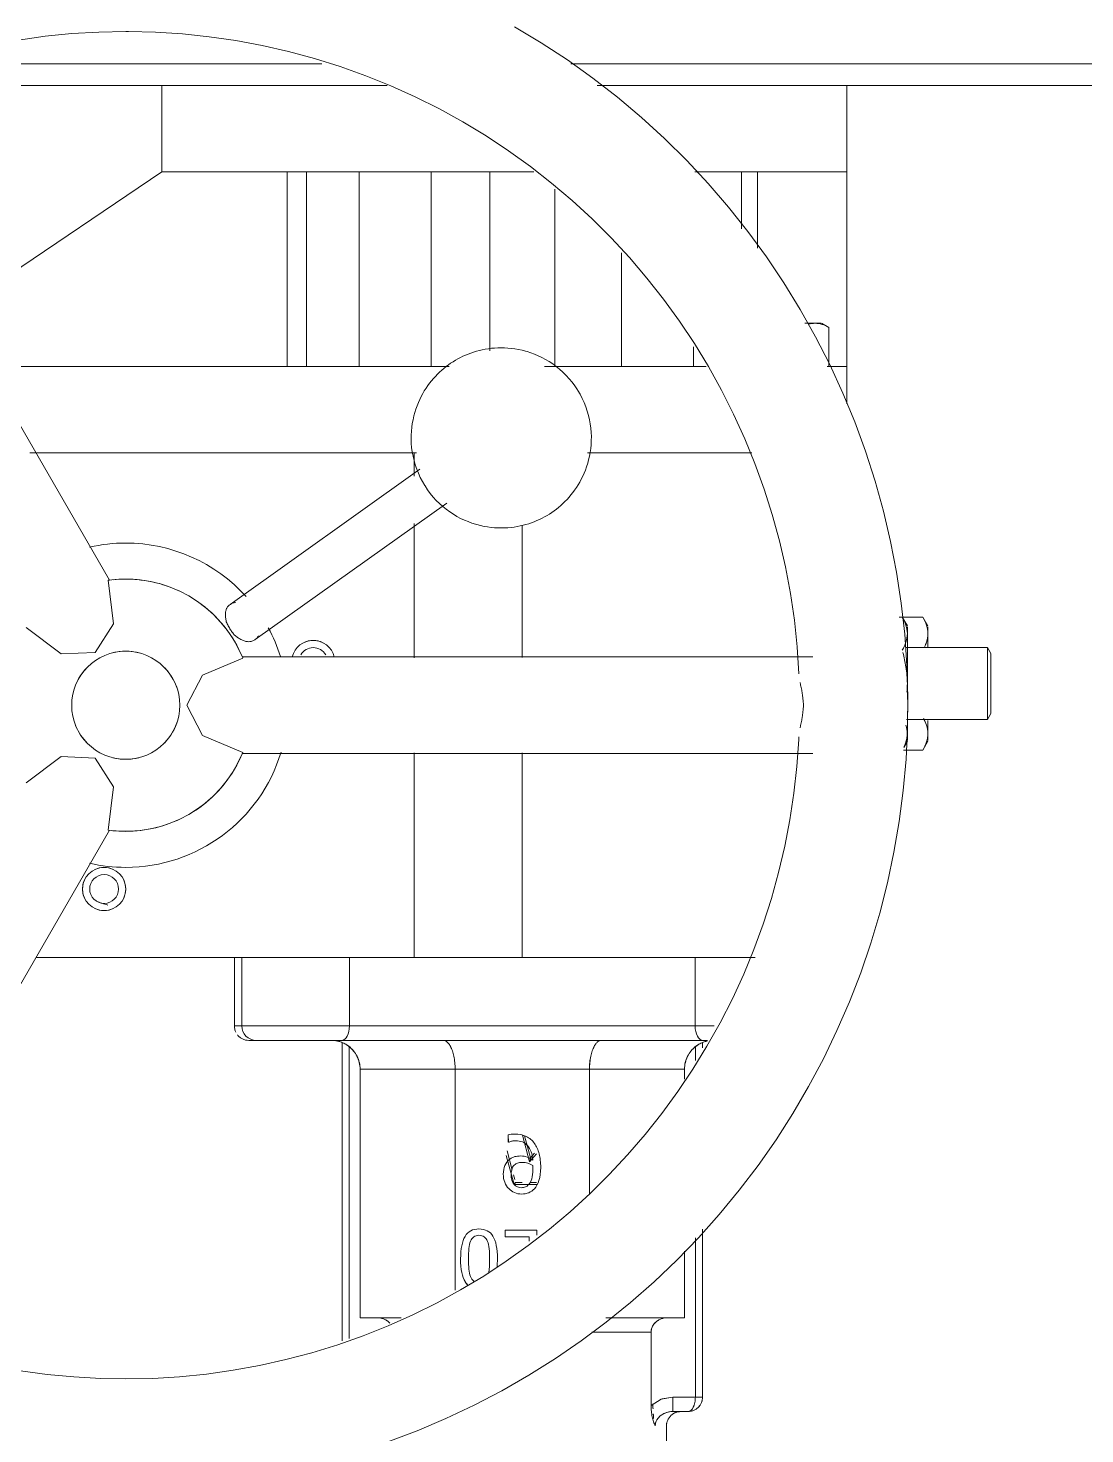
# Model space of a CAD drawing. Extents: x 0 to 160756, y 0 to 229247.
# Drawn here: x 47006.3 to 47152.9, y 70014.9 to 70209.9 of the extents above; entities that cross this region are included whole.
import ezdxf

# ---------------------------------------------------------------- set-up
doc = ezdxf.new("R2010")
doc.units = 0
doc.header["$LTSCALE"] = 10
doc.layers.add('XCM7P30CDA$0$G-IMPT', color=252, linetype='Continuous', lineweight=5)
doc.layers.add('XCM7P30CDA$0$細線', color=252, linetype='Continuous', lineweight=5)
doc.layers.add('XCM7P30CDA$0$U-CDA-PIPE', color=252, linetype='Continuous')

# ---------------------------------------------------------------- blocks, each defined once
blk = doc.blocks.new('XCM7P30CDA$0$控制閥-150mm - 150A_m_dwg-1112871-閥組')
at = {"layer": 'XCM7P30CDA$0$G-IMPT'}
for p, q in [((166248.3, -5870.4), (166167.52, -5870.4)), ((166167.52, -5870.4), (166220.73, -5870.4)), ((166230.98, -5870.4), (166240.77, -5870.4)), ((166337.66, -5870.4), (166282.84, -5870.4)), ((166289.31, -5870.4), (166337.66, -5870.4)), ((166167.52, -5873.4), (166244.64, -5873.4)), ((166244.64, -5873.4), (166167.52, -5873.4)), ((166167.52, -5873.4), (166244.64, -5873.4)), ((166210.02, -5873.4), (166244.49, -5873.4)), ((166244.49, -5873.4), (166210.02, -5873.4)), ((166210.02, -5873.4), (166210.02, -5885.4)), ((166210.02, -5885.4), (166210.02, -5873.4)), ((166230.98, -5873.4), (166220.73, -5873.4)), ((166230.98, -5873.4), (166220.73, -5873.4)), ((166220.73, -5873.4), (166230.98, -5873.4)), ((166220.73, -5873.4), (166230.98, -5873.4)), ((166225.85, -5873.4), (166225.85, -5873.4)), ((166225.85, -5873.4), (166225.85, -5873.4)), ((166225.85, -5873.4), (166225.85, -5873.4)), ((166225.85, -5873.4), (166225.85, -5873.4)), ((166242.68, -5873.4), (166240.77, -5873.4)), ((166242.68, -5873.4), (166244.28, -5873.4)), ((166242.68, -5873.4), (166244.27, -5873.4)), ((166244.26, -5873.4), (166244.26, -5873.4)), ((166273.76, -5873.4), (166342.52, -5873.4)), ((166342.52, -5873.4), (166273.76, -5873.4)), ((166273.76, -5873.4), (166342.52, -5873.4)), ((166274.03, -5873.4), (166274.03, -5873.4)), ((166289.31, -5873.4), (166279.06, -5873.4)), ((166289.31, -5873.4), (166279.06, -5873.4)), ((166279.06, -5873.4), (166289.31, -5873.4)), ((166279.06, -5873.4), (166289.31, -5873.4)), ((166284.19, -5873.4), (166284.19, -5873.4)), ((166284.19, -5873.4), (166284.19, -5873.4)), ((166284.19, -5873.4), (166284.19, -5873.4)), ((166284.19, -5873.4), (166284.19, -5873.4)), ((166305.02, -5885.4), (166305.02, -5873.4)), ((166351.85, -5873.5), (166312.26, -5942.06)), ((166210.02, -5885.4), (166230.83, -5885.4)), ((166230.83, -5885.4), (166210.02, -5885.4)), ((166210.02, -5912.4), (166210.02, -5885.4)), ((166210.02, -5885.4), (166222.4, -5885.4)), ((166222.4, -5895.99), (166222.4, -5885.4)), ((166222.4, -5885.4), (166225.1, -5885.4)), ((166224.62, -5885.4), (166222.4, -5885.4)), ((166222.4, -5885.4), (166222.4, -5895.99)), ((166224.62, -5893.3), (166224.62, -5885.4)), ((166231.1, -5885.4), (166224.62, -5885.4)), ((166225.85, -5885.4), (166225.85, -5885.4)), ((166225.85, -5885.4), (166225.85, -5885.4)), ((166225.85, -5885.4), (166225.85, -5885.4)), ((166225.85, -5885.4), (166225.85, -5885.4)), ((166255.02, -5885.4), (166253.43, -5885.4)), ((166253.43, -5885.4), (166255.02, -5885.4)), ((166253.58, -5885.4), (166255.02, -5885.4)), ((166255.02, -5885.4), (166253.58, -5885.4)), ((166253.58, -5885.4), (166255.02, -5885.4)), ((166255.02, -5885.4), (166255.02, -5885.4)), ((166255.02, -5885.4), (166259.52, -5885.4)), ((166259.52, -5885.4), (166255.02, -5885.4)), ((166255.02, -5885.4), (166259.52, -5885.4)), ((166259.52, -5885.4), (166304.82, -5885.4)), ((166304.82, -5885.4), (166259.52, -5885.4)), ((166268.76, -5885.4), (166259.52, -5885.4)), ((166259.52, -5885.4), (166259.52, -5910.21)), ((166267.65, -5885.4), (166259.52, -5885.4)), ((166259.52, -5910.21), (166259.52, -5885.4)), ((166259.52, -5885.4), (166259.52, -5910.21)), ((166267.65, -5912.4), (166267.65, -5885.4)), ((166267.65, -5885.4), (166277.65, -5885.4)), ((166267.65, -5912.4), (166267.65, -5885.4)), ((166278.76, -5885.4), (166268.76, -5885.4)), ((166277.65, -5885.4), (166284.94, -5885.4)), ((166277.65, -5912.4), (166277.65, -5885.4)), ((166284.19, -5885.4), (166284.19, -5885.4)), ((166284.19, -5885.4), (166284.19, -5885.4)), ((166284.19, -5885.4), (166284.19, -5885.4)), ((166284.19, -5885.4), (166284.19, -5885.4)), ((166284.94, -5885.4), (166287.64, -5885.4)), ((166284.94, -5912.4), (166284.94, -5885.4)), ((166287.64, -5885.4), (166285.43, -5885.4)), ((166287.64, -5885.4), (166287.64, -5912.4)), ((166287.64, -5885.4), (166304.82, -5885.4)), ((166287.64, -5912.4), (166287.64, -5885.4)), ((166305.02, -5885.4), (166304.82, -5885.4)), ((166333.87, -5904.87), (166305.02, -5885.4)), ((166250.52, -5912.4), (166250.52, -5887.81)), ((166250.52, -5887.81), (166250.52, -5912.4)), ((166250.52, -5912.4), (166250.52, -5887.81)), ((166241.28, -5912.4), (166241.28, -5896.63)), ((166241.28, -5912.4), (166241.28, -5896.63)), ((166213.52, -5906.4), (166212.52, -5906.98)), ((166212.52, -5906.98), (166212.52, -5912.4)), ((166214.39, -5906.4), (166213.62, -5906.4)), ((166213.62, -5906.4), (166214.39, -5906.4)), ((166215.84, -5906.4), (166214.39, -5906.4)), ((166214.39, -5906.4), (166215.84, -5906.4)), ((166215.68, -5906.4), (166215.68, -5906.4)), ((166231.28, -5912.4), (166231.28, -5909.67)), ((166212.15, -5912.4), (166210.02, -5912.4)), ((166212.73, -5912.4), (166210.02, -5912.4)), ((166210.02, -5912.4), (166212.15, -5912.4)), ((166210.02, -5917.59), (166210.02, -5912.4)), ((166210.02, -5917.59), (166210.02, -5912.4)), ((166250.52, -5912.4), (166229.5, -5912.4)), ((166229.5, -5912.4), (166250.52, -5912.4)), ((166231.28, -5912.4), (166229.71, -5912.4)), ((166241.28, -5912.4), (166231.28, -5912.4)), ((166232.39, -5912.4), (166242.39, -5912.4)), ((166250.52, -5912.4), (166241.28, -5912.4)), ((166242.39, -5912.4), (166250.52, -5912.4)), ((166250.52, -5912.4), (166251.95, -5912.4)), ((166250.58, -5912.4), (166251.95, -5912.4)), ((166251.95, -5912.4), (166250.58, -5912.4)), ((166265.16, -5912.4), (166329.53, -5912.4)), ((166265.18, -5912.4), (166268.76, -5912.4)), ((166267.65, -5912.4), (166265.18, -5912.4)), ((166277.65, -5912.4), (166267.65, -5912.4)), ((166268.76, -5912.4), (166278.76, -5912.4)), ((166284.94, -5912.4), (166277.65, -5912.4)), ((166287.64, -5912.4), (166284.94, -5912.4)), ((166285.43, -5912.4), (166287.64, -5912.4)), ((166329.53, -5912.4), (166287.64, -5912.4)), ((166223.19, -5924.4), (166230.66, -5924.4)), ((166223.49, -5924.4), (166245.85, -5924.4)), ((166223.49, -5924.4), (166245.85, -5924.4)), ((166245.85, -5924.4), (166223.82, -5924.4)), ((166245.85, -5924.4), (166223.82, -5924.4)), ((166230.66, -5924.4), (166245.98, -5924.4)), ((166269.71, -5924.4), (166306.39, -5924.4)), ((166269.71, -5924.4), (166322.63, -5924.4)), ((166322.63, -5924.4), (166270.02, -5924.4)), ((166270.02, -5924.4), (166270.02, -5927.62)), ((166270.02, -5927.62), (166270.02, -5924.4)), ((166306.39, -5924.4), (166323.3, -5924.4)), ((166323.12, -5924.4), (166319.92, -5924.4)), ((166295.56, -5945.42), (166269.23, -5926.66)), ((166265.49, -5931.37), (166292.08, -5950.3)), ((166255.02, -5934.4), (166255.02, -5952.79)), ((166270.02, -5934.2), (166270.02, -5952.81)), ((166270.02, -5952.81), (166270.02, -5934.2)), ((166199.49, -5947.16), (166198.78, -5948.4)), ((166198.78, -5949.47), (166198.78, -5948.52)), ((166198.78, -5948.52), (166198.78, -5949.47)), ((166199.49, -5947.16), (166202.75, -5947.16)), ((166202.34, -5947.16), (166201.62, -5948.4)), ((166201.62, -5949.47), (166201.62, -5948.52)), ((166201.62, -5948.52), (166201.62, -5949.47)), ((166198.78, -5949.47), (166198.78, -5951.33)), ((166198.78, -5951.33), (166198.78, -5949.47)), ((166201.62, -5949.47), (166201.62, -5951.33)), ((166201.62, -5956.4), (166201.62, -5949.47)), ((166190.5, -5951.4), (166190.02, -5952.23)), ((166190.5, -5951.4), (166190.02, -5952.23)), ((166190.02, -5952.23), (166190.02, -5960.57)), ((166190.02, -5960.57), (166190.02, -5952.23)), ((166190.02, -5952.23), (166190.02, -5960.57)), ((166190.02, -5960.57), (166190.02, -5952.23)), ((166201.81, -5951.4), (166190.5, -5951.4)), ((166198.97, -5951.4), (166190.5, -5951.4)), ((166190.5, -5961.4), (166190.5, -5951.4)), ((166190.5, -5953.47), (166190.5, -5951.7)), ((166190.5, -5953.47), (166190.5, -5951.7)), ((166190.5, -5953.47), (166190.5, -5951.7)), ((166201.62, -5953.76), (166201.62, -5951.4)), ((166293.86, -5952.68), (166214.72, -5952.68)), ((166190.02, -5954.96), (166190.02, -5953.51)), ((166190.02, -5954.96), (166190.02, -5953.51)), ((166190.02, -5957.84), (166190.02, -5954.96)), ((166190.02, -5957.84), (166190.02, -5954.96)), ((166201.62, -5958.62), (166201.62, -5956.4)), ((166190.02, -5959.29), (166190.02, -5957.84)), ((166190.02, -5959.29), (166190.02, -5957.84)), ((166190.02, -5960.57), (166190.5, -5961.4)), ((166190.02, -5960.57), (166190.5, -5961.4)), ((166190.5, -5961.1), (166190.5, -5959.33)), ((166190.5, -5961.1), (166190.5, -5959.33)), ((166190.5, -5961.1), (166190.5, -5959.33)), ((166201.62, -5963.33), (166201.62, -5960.24)), ((166201.62, -5961.4), (166201.62, -5960.25)), ((166190.5, -5961.4), (166201.74, -5961.4)), ((166190.5, -5961.4), (166198.97, -5961.4)), ((166198.78, -5961.54), (166198.78, -5963.33)), ((166198.78, -5963.33), (166198.78, -5961.54)), ((166201.62, -5961.54), (166201.62, -5963.33)), ((166198.78, -5963.33), (166198.78, -5964.28)), ((166198.78, -5964.28), (166198.78, -5963.33)), ((166198.78, -5964.4), (166199.49, -5965.64)), ((166201.62, -5963.33), (166201.62, -5964.28)), ((166201.62, -5964.28), (166201.62, -5963.33)), ((166201.62, -5964.4), (166202.12, -5965.27)), ((166199.49, -5965.64), (166202.16, -5965.64)), ((166214.72, -5966.12), (166293.89, -5966.12)), ((166255.02, -5966.01), (166255.02, -5994.4)), ((166270.02, -5965.99), (166270.02, -5994.4)), ((166270.02, -5994.4), (166270.02, -5965.99)), ((166312.28, -5976.75), (166351.85, -6045.3)), ((166225.85, -5994.4), (166222.74, -5994.4)), ((166222.74, -5994.4), (166225.85, -5994.4)), ((166225.85, -5994.4), (166222.74, -5994.4)), ((166222.74, -5994.4), (166225.85, -5994.4)), ((166225.85, -5994.4), (166223.3, -5994.4)), ((166223.3, -5994.4), (166225.85, -5994.4)), ((166225.85, -5994.4), (166223.3, -5994.4)), ((166223.3, -5994.4), (166225.85, -5994.4)), ((166255.02, -5994.4), (166223.49, -5994.4)), ((166223.49, -5994.4), (166248.71, -5994.4)), ((166231.05, -5994.4), (166223.61, -5994.4)), ((166223.61, -5994.4), (166231.05, -5994.4)), ((166225.85, -5994.4), (166225.85, -5994.4)), ((166225.85, -5994.4), (166225.85, -5994.4)), ((166225.85, -5994.4), (166225.85, -5994.4)), ((166225.85, -5994.4), (166225.85, -5994.4)), ((166248.8, -5994.4), (166231.05, -5994.4)), ((166231.05, -5994.4), (166278.99, -5994.4)), ((166231.05, -6003.9), (166231.05, -5994.4)), ((166231.05, -6003.9), (166231.05, -5994.4)), ((166248.79, -5994.4), (166238.16, -5994.4)), ((166238.16, -5994.4), (166255.02, -5994.4)), ((166241.18, -5994.4), (166248.58, -5994.4)), ((166251.82, -5994.4), (166241.28, -5994.4)), ((166255.02, -5994.4), (166271.89, -5994.4)), ((166255.02, -5994.4), (166270.02, -5994.4)), ((166258.22, -5994.4), (166268.96, -5994.4)), ((166278.99, -5994.4), (166261.32, -5994.4)), ((166271.89, -5994.4), (166261.33, -5994.4)), ((166261.53, -5994.4), (166268.96, -5994.4)), ((166271.96, -5994.4), (166268.96, -5994.4)), ((166270.02, -5994.4), (166322.49, -5994.4)), ((166278.99, -5994.4), (166293.93, -5994.4)), ((166293.93, -5994.4), (166278.99, -5994.4)), ((166278.99, -6003.9), (166278.99, -5994.4)), ((166278.99, -6003.9), (166278.99, -5994.4)), ((166284.19, -5994.4), (166284.19, -5994.4)), ((166284.19, -5994.4), (166284.19, -5994.4)), ((166284.19, -5994.4), (166284.19, -5994.4)), ((166284.19, -5994.4), (166284.19, -5994.4)), ((166284.19, -5994.4), (166284.19, -5994.4)), ((166284.19, -5994.4), (166284.19, -5994.4)), ((166284.19, -5994.4), (166284.19, -5994.4)), ((166284.19, -5994.4), (166284.19, -5994.4)), ((166293.93, -5994.4), (166294.96, -5994.4)), ((166293.93, -6003.9), (166293.93, -5994.4)), ((166293.93, -6003.9), (166293.93, -5994.4)), ((166294.96, -6003.9), (166294.96, -5994.4)), ((166231.05, -6003.9), (166228.39, -6003.9)), ((166278.99, -6003.9), (166231.05, -6003.9)), ((166231.05, -6003.9), (166278.99, -6003.9)), ((166293.93, -6003.9), (166278.99, -6003.9)), ((166289.1, -6003.9), (166293.93, -6003.9)), ((166294.96, -6003.9), (166293.93, -6003.9)), ((166293.93, -6003.9), (166294.96, -6003.9)), ((166244.04, -6005.9), (166229.42, -6005.9)), ((166244.04, -6005.9), (166229.42, -6005.9)), ((166229.74, -6005.9), (166229.74, -6005.9)), ((166229.74, -6005.9), (166229.74, -6005.9)), ((166229.98, -6005.9), (166280.06, -6005.9)), ((166280.06, -6005.9), (166229.98, -6005.9)), ((166230.02, -6006.21), (166230.02, -6006.95)), ((166231.02, -6006.78), (166231.02, -6008.68)), ((166231.02, -6008.68), (166231.02, -6006.78)), ((166244.04, -6005.9), (166266, -6005.9)), ((166266, -6005.9), (166244.04, -6005.9)), ((166266, -6005.9), (166281.52, -6005.9)), ((166281.52, -6005.9), (166266, -6005.9)), ((166279.02, -6047.28), (166279.02, -6006.78)), ((166279.02, -6006.78), (166279.02, -6024.03)), ((166280.02, -6047.57), (166280.02, -6006.21)), ((166280.06, -6005.9), (166291.93, -6005.9)), ((166291.93, -6005.9), (166280.06, -6005.9)), ((166284.19, -6005.9), (166284.19, -6005.9)), ((166284.19, -6005.9), (166284.19, -6005.9)), ((166284.19, -6005.9), (166284.19, -6005.9)), ((166284.19, -6005.9), (166284.19, -6005.9)), ((166291.93, -6005.9), (166292.96, -6005.9)), ((166291.93, -6005.9), (166292.96, -6005.9)), ((166292.96, -6005.9), (166291.93, -6005.9)), ((166232.52, -6011.28), (166232.52, -6009.9)), ((166232.52, -6011.28), (166232.52, -6009.9)), ((166232.52, -6009.9), (166245.7, -6009.9)), ((166245.7, -6009.9), (166232.52, -6009.9)), ((166245.7, -6027.27), (166245.7, -6009.9)), ((166264.34, -6009.9), (166245.7, -6009.9)), ((166264.34, -6009.9), (166245.7, -6009.9)), ((166245.7, -6009.9), (166245.7, -6027.27)), ((166277.52, -6009.9), (166264.34, -6009.9)), ((166264.34, -6009.9), (166264.34, -6040.54)), ((166277.52, -6009.9), (166264.34, -6009.9)), ((166264.34, -6040.54), (166264.34, -6009.9)), ((166277.52, -6009.9), (166277.52, -6044.4)), ((166277.52, -6009.9), (166277.52, -6044.4)), ((166254.71, -6019.15), (166253.89, -6022.19)), ((166255.01, -6019.06), (166254.02, -6022.76)), ((166256.97, -6019.01), (166256.94, -6020.04)), ((166256.97, -6019.01), (166256.97, -6020.04)), ((166254.02, -6022.76), (166253.07, -6021.63)), ((166253.89, -6022.19), (166253.35, -6021.54)), ((166253.89, -6022.19), (166254.02, -6022.76)), ((166256.15, -6025.91), (166257.24, -6021.87)), ((166256.42, -6023.89), (166257.13, -6021.22)), ((166256.07, -6025.21), (166256.24, -6024.55)), ((166252.9, -6025.9), (166256.15, -6025.91)), ((166253.03, -6025.63), (166254, -6025.64)), ((166255.05, -6025.64), (166255.95, -6025.64)), ((166256.15, -6025.91), (166255.95, -6025.64)), ((166279.02, -6025.77), (166279.02, -6047.03)), ((166230.02, -6032.09), (166230.02, -6055.4)), ((166253.02, -6032.95), (166253.02, -6032.22)), ((166253.02, -6032.22), (166257.41, -6032.22)), ((166253.02, -6032.22), (166257.41, -6032.22)), ((166253.02, -6032.95), (166253.02, -6032.22)), ((166257.41, -6032.22), (166257.41, -6033.16)), ((166257.41, -6032.22), (166257.41, -6033.16)), ((166231.02, -6033.31), (166231.02, -6055.4)), ((166231.02, -6055.4), (166231.02, -6033.31)), ((166257.41, -6033.16), (166254.05, -6033.16)), ((166254.05, -6033.16), (166254.05, -6033.76)), ((166254.05, -6033.16), (166254.05, -6033.76)), ((166257.41, -6033.16), (166254.05, -6033.16)), ((166232.52, -6044.4), (166232.52, -6035.14)), ((166232.52, -6044.4), (166232.52, -6035.14)), ((166234.95, -6044.4), (166232.52, -6044.4)), ((166243.42, -6044.4), (166232.52, -6044.4)), ((166243.06, -6044.4), (166234.95, -6044.4)), ((166234.95, -6044.4), (166243.06, -6044.4)), ((166277.52, -6044.4), (166271.82, -6044.4)), ((166275.1, -6044.4), (166272.49, -6044.4)), ((166272.49, -6044.4), (166275.1, -6044.4)), ((166277.52, -6044.4), (166275.1, -6044.4)), ((166245.37, -6046.4), (166237.16, -6046.4)), ((166237.16, -6046.4), (166237.16, -6056.56)), ((166237.16, -6046.4), (166245.37, -6046.4)), ((166237.16, -6055.28), (166237.16, -6046.4)), ((166230.02, -6055.4), (166231.02, -6055.4)), ((166231.02, -6055.4), (166230.31, -6055.4)), ((166231.02, -6055.4), (166234.16, -6055.4)), ((166234.16, -6055.4), (166231.02, -6055.4)), ((166234.16, -6055.4), (166234.16, -6057.4)), ((166234.16, -6055.4), (166235.61, -6055.64)), ((166232.02, -6057.4), (166234.16, -6057.4)), ((166232.02, -6057.4), (166234.16, -6057.4)), ((166234.16, -6057.4), (166232.02, -6057.4)), ((166234.16, -6057.4), (166233.02, -6057.4)), ((166233.02, -6057.4), (166234.16, -6057.4)), ((166234.16, -6057.4), (166234.16, -6056.4)), ((166235.02, -6059.4), (166235.02, -6071.05)), ((166236.6, -6059.4), (166236.6, -6059.4))]:
    blk.add_line(p, q, dxfattribs=at)
at = {"layer": 'XCM7P30CDA$0$G-IMPT', "flags": 128}
for points in [[(166256.12, -5865.26), (166252.4, -5867.49), (166248.77, -5869.87), (166245.24, -5872.39), (166241.81, -5875.05), (166238.49, -5877.85), (166235.29, -5880.77), (166232.2, -5883.82), (166229.24, -5887), (166226.41, -5890.28), (166223.72, -5893.68), (166221.16, -5897.19), (166218.74, -5900.79), (166216.47, -5904.49), (166214.35, -5908.27), (166212.38, -5912.14), (166210.57, -5916.08), (166208.92, -5920.09), (166207.42, -5924.17), (166206.1, -5928.3), (166204.94, -5932.48), (166203.94, -5936.7), (166203.12, -5940.96), (166202.47, -5945.25), (166201.99, -5949.56), (166201.68, -5953.89), (166201.55, -5958.23), (166201.59, -5962.57), (166201.8, -5966.9), (166202.19, -5971.22), (166202.75, -5975.53), (166203.48, -5979.8), (166204.38, -5984.05), (166205.45, -5988.25), (166206.69, -5992.41), (166208.09, -5996.52), (166209.66, -6000.56), (166211.38, -6004.54), (166213.27, -6008.45), (166215.31, -6012.28), (166217.5, -6016.03), (166219.83, -6019.68), (166222.32, -6023.24), (166224.94, -6026.7), (166227.7, -6030.04), (166230.59, -6033.28), (166233.61, -6036.4), (166236.75, -6039.39), (166240.01, -6042.26), (166243.37, -6044.99), (166246.85, -6047.59), (166250.43, -6050.04), (166254.1, -6052.35), (166257.86, -6054.52), (166261.71, -6056.52), (166265.63, -6058.38), (166269.62, -6060.08), (166273.68, -6061.61)], [(166216.65, -5955.03), (166216.89, -5951.3), (166217.29, -5947.58), (166217.84, -5943.88), (166218.53, -5940.21), (166219.37, -5936.57), (166220.36, -5932.96), (166221.49, -5929.4), (166222.76, -5925.88), (166224.17, -5922.42), (166225.72, -5919.01), (166227.4, -5915.67), (166229.21, -5912.41), (166231.16, -5909.21), (166233.23, -5906.1), (166235.42, -5903.07), (166237.73, -5900.13), (166240.16, -5897.29), (166242.7, -5894.55), (166245.35, -5891.9), (166248.1, -5889.37), (166250.95, -5886.95), (166253.89, -5884.65), (166256.93, -5882.46), (166260.05, -5880.4), (166263.25, -5878.47), (166266.52, -5876.66), (166269.86, -5874.99), (166273.27, -5873.45), (166276.74, -5872.05), (166280.26, -5870.79), (166283.82, -5869.67), (166287.43, -5868.69), (166291.08, -5867.86), (166294.76, -5867.18), (166298.46, -5866.64), (166302.17, -5866.25), (166305.91, -5866.01), (166309.64, -5865.92), (166310.02, -5865.92)], [(166310.02, -5865.92), (166313.76, -5866), (166317.49, -5866.22), (166321.21, -5866.59), (166324.91, -5867.12), (166328.59, -5867.79), (166332.24, -5868.6), (166335.85, -5869.56), (166339.43, -5870.67), (166342.95, -5871.91), (166346.42, -5873.3), (166349.84, -5874.83), (166352.92, -5876.35)], [(166268.56, -5928.91), (166268.88, -5928.36), (166269.18, -5927.79), (166269.44, -5927.21), (166269.67, -5926.63), (166269.87, -5926.04), (166270.04, -5925.44), (166270.18, -5924.84), (166270.29, -5924.25), (166270.37, -5923.66), (166270.42, -5923.07), (166270.44, -5922.49), (166270.44, -5921.93), (166270.41, -5921.37), (166270.35, -5920.82), (166270.28, -5920.29), (166270.18, -5919.78), (166270.07, -5919.27), (166269.94, -5918.78), (166269.79, -5918.31), (166269.62, -5917.85), (166269.44, -5917.41), (166269.25, -5916.98), (166269.05, -5916.57), (166268.83, -5916.17), (166268.61, -5915.79), (166268.37, -5915.42), (166268.13, -5915.06), (166267.88, -5914.72), (166267.61, -5914.39), (166267.35, -5914.07), (166267.07, -5913.77), (166266.79, -5913.48), (166266.5, -5913.2), (166266.2, -5912.93), (166265.9, -5912.67), (166265.59, -5912.42), (166265.28, -5912.19), (166264.96, -5911.96), (166264.63, -5911.75), (166264.3, -5911.54), (166263.95, -5911.35), (166263.61, -5911.17), (166263.25, -5910.99), (166262.89, -5910.83), (166262.52, -5910.68), (166262.15, -5910.54), (166261.77, -5910.41), (166261.37, -5910.29), (166260.98, -5910.18), (166260.57, -5910.09), (166260.16, -5910.01), (166259.73, -5909.94), (166259.3, -5909.88), (166258.86, -5909.84), (166258.42, -5909.82), (166257.96, -5909.81), (166257.5, -5909.82), (166257.02, -5909.84), (166256.54, -5909.89), (166256.06, -5909.95), (166255.56, -5910.04), (166255.06, -5910.15), (166254.56, -5910.28), (166254.36, -5910.33)], [(166254.36, -5910.33), (166253.85, -5910.5), (166253.34, -5910.69), (166252.83, -5910.9), (166252.32, -5911.15), (166251.81, -5911.42), (166251.3, -5911.72), (166250.81, -5912.05), (166250.32, -5912.4), (166249.84, -5912.79), (166249.38, -5913.2), (166248.94, -5913.64), (166248.51, -5914.1), (166248.11, -5914.59), (166247.73, -5915.1), (166247.37, -5915.63), (166247.33, -5915.71)], [(166247.33, -5915.71), (166247, -5916.26), (166246.71, -5916.83), (166246.45, -5917.4), (166246.21, -5917.99), (166246.01, -5918.58), (166245.84, -5919.18), (166245.7, -5919.78), (166245.59, -5920.37), (166245.52, -5920.96), (166245.47, -5921.55), (166245.44, -5922.13), (166245.45, -5922.69), (166245.48, -5923.25), (166245.53, -5923.79), (166245.61, -5924.33), (166245.7, -5924.84), (166245.82, -5925.35), (166245.95, -5925.83), (166246.1, -5926.31), (166246.26, -5926.77), (166246.44, -5927.21), (166246.64, -5927.64), (166246.84, -5928.05), (166247.05, -5928.45), (166247.28, -5928.83), (166247.51, -5929.2), (166247.76, -5929.56), (166248.01, -5929.9), (166248.27, -5930.23), (166248.54, -5930.54), (166248.81, -5930.85), (166249.1, -5931.14), (166249.39, -5931.42), (166249.68, -5931.69), (166249.98, -5931.95), (166250.29, -5932.19), (166250.61, -5932.43), (166250.93, -5932.66), (166251.26, -5932.87), (166251.59, -5933.08), (166251.93, -5933.27), (166252.28, -5933.45), (166252.63, -5933.63), (166252.99, -5933.79), (166253.36, -5933.94), (166253.74, -5934.08), (166254.12, -5934.21), (166254.51, -5934.33), (166254.91, -5934.44), (166255.32, -5934.53), (166255.73, -5934.61), (166256.15, -5934.68), (166256.58, -5934.74), (166257.02, -5934.78), (166257.47, -5934.8), (166257.93, -5934.81), (166258.39, -5934.8), (166258.86, -5934.78), (166259.34, -5934.73), (166259.83, -5934.67), (166260.32, -5934.58), (166260.82, -5934.47), (166261.33, -5934.34), (166261.53, -5934.28)], [(166261.53, -5934.28), (166262.04, -5934.12), (166262.55, -5933.93), (166263.06, -5933.71), (166263.57, -5933.47), (166264.08, -5933.2), (166264.58, -5932.9), (166265.08, -5932.57), (166265.57, -5932.22), (166266.04, -5931.83), (166266.5, -5931.42), (166266.95, -5930.98), (166267.37, -5930.51), (166267.78, -5930.03), (166268.16, -5929.52), (166268.51, -5928.98), (166268.56, -5928.91)], [(166312.46, -5942.07), (166311.71, -5948.09), (166314.25, -5952.07)], [(166314.25, -5952.07), (166318.97, -5952.28), (166323.81, -5948.63)], [(166301.56, -5959.4), (166299.38, -5955.21), (166293.79, -5952.85)], [(166293.79, -5965.95), (166299.38, -5963.59), (166301.56, -5959.4)], [(166310.02, -6052.88), (166306.28, -6052.8), (166302.55, -6052.58), (166298.83, -6052.21), (166295.13, -6051.68), (166291.45, -6051.01), (166287.8, -6050.2), (166284.19, -6049.24), (166280.62, -6048.13), (166277.09, -6046.89), (166273.62, -6045.5), (166270.2, -6043.97), (166266.85, -6042.31), (166263.57, -6040.52), (166260.37, -6038.6), (166257.24, -6036.55), (166254.2, -6034.38), (166251.24, -6032.09), (166248.38, -6029.68), (166245.62, -6027.16), (166242.96, -6024.53), (166240.41, -6021.79), (166237.97, -6018.96), (166235.65, -6016.03), (166233.44, -6013.01), (166231.36, -6009.91), (166229.41, -6006.72), (166227.58, -6003.46), (166225.88, -6000.13), (166224.32, -5996.73), (166222.9, -5993.27), (166221.61, -5989.76), (166220.47, -5986.2), (166219.47, -5982.6), (166218.61, -5978.96), (166217.9, -5975.29), (166217.34, -5971.59), (166216.93, -5967.88), (166216.66, -5964.15), (166216.65, -5963.77)], [(166323.81, -5970.17), (166318.97, -5966.52), (166314.25, -5966.73)], [(166314.25, -5966.73), (166311.71, -5970.71), (166312.46, -5976.73)], [(166229.32, -6005.9), (166229.6, -6005.9), (166229.86, -6005.9), (166229.98, -6005.9)], [(166280.06, -6005.9), (166280.33, -6005.9), (166280.6, -6005.9), (166280.87, -6005.9), (166281.16, -6005.9), (166281.45, -6005.9), (166281.74, -6005.9), (166282.03, -6005.9), (166282.33, -6005.9), (166282.64, -6005.9), (166282.94, -6005.9), (166283.25, -6005.9), (166283.56, -6005.9), (166283.86, -6005.9), (166284.17, -6005.9), (166284.48, -6005.9), (166284.79, -6005.9), (166285.1, -6005.9), (166285.41, -6005.9), (166285.71, -6005.9), (166286.02, -6005.9), (166286.32, -6005.9), (166286.61, -6005.9), (166286.91, -6005.9), (166287.19, -6005.9), (166287.48, -6005.9), (166287.75, -6005.9), (166288.03, -6005.9), (166288.29, -6005.9), (166288.55, -6005.9), (166288.81, -6005.9), (166289.05, -6005.9), (166289.29, -6005.9), (166289.52, -6005.9), (166289.74, -6005.9), (166289.95, -6005.9), (166290.15, -6005.9), (166290.35, -6005.9), (166290.53, -6005.9), (166290.7, -6005.9), (166290.87, -6005.9), (166291.02, -6005.9), (166291.16, -6005.9), (166291.29, -6005.9), (166291.41, -6005.9), (166291.51, -6005.9), (166291.61, -6005.9), (166291.69, -6005.9), (166291.76, -6005.9), (166291.82, -6005.9), (166291.87, -6005.9), (166291.91, -6005.9), (166291.93, -6005.9), (166291.93, -6005.9)], [(166291.93, -6005.9), (166291.92, -6005.9), (166291.89, -6005.9), (166291.85, -6005.9), (166291.79, -6005.9), (166291.73, -6005.9), (166291.65, -6005.9), (166291.56, -6005.9), (166291.46, -6005.9), (166291.34, -6005.9), (166291.22, -6005.9), (166291.08, -6005.9), (166290.93, -6005.9), (166290.78, -6005.9), (166290.61, -6005.9), (166290.43, -6005.9), (166290.24, -6005.9), (166290.04, -6005.9), (166289.83, -6005.9), (166289.62, -6005.9), (166289.39, -6005.9), (166289.16, -6005.9), (166288.92, -6005.9)], [(166256.94, -6020.04), (166256.45, -6019.88), (166255.92, -6019.83)], [(166352.92, -6042.45), (166349.57, -6044.1), (166346.15, -6045.61), (166342.67, -6046.99), (166339.15, -6048.22), (166335.57, -6049.32), (166331.95, -6050.27), (166328.3, -6051.07), (166324.62, -6051.73), (166320.92, -6052.24), (166317.2, -6052.6), (166313.46, -6052.81), (166310.02, -6052.88)], [(166237.16, -6056.56), (166235.77, -6055.7), (166234.16, -6055.4)], [(166235.02, -6059.4), (166235.02, -6059.32), (166235.01, -6059.24), (166235.01, -6059.16), (166235, -6059.08), (166234.98, -6059), (166234.96, -6058.92), (166234.94, -6058.85), (166234.92, -6058.77), (166234.89, -6058.7), (166234.86, -6058.62), (166234.83, -6058.55), (166234.79, -6058.48), (166234.76, -6058.41), (166234.72, -6058.34), (166234.67, -6058.27), (166234.62, -6058.21), (166234.58, -6058.14), (166234.52, -6058.08), (166234.47, -6058.02), (166234.41, -6057.97), (166234.36, -6057.91), (166234.3, -6057.86), (166234.23, -6057.81), (166234.17, -6057.76), (166234.1, -6057.72), (166234.03, -6057.68), (166233.96, -6057.64), (166233.89, -6057.6), (166233.82, -6057.57), (166233.75, -6057.54), (166233.67, -6057.51), (166233.59, -6057.48), (166233.52, -6057.46), (166233.44, -6057.44), (166233.36, -6057.43), (166233.28, -6057.42), (166233.2, -6057.41), (166233.12, -6057.4), (166233.04, -6057.4), (166233.02, -6057.4)]]:
    blk.add_lwpolyline(points, dxfattribs=at)
at = {"layer": 'XCM7P30CDA$0$G-IMPT'}
for centre, radius, start, end in [((166310.02, -5959.4), 22.5, 90, 137.9184), ((166310.02, -5959.4), 22.5, 77.1429, 90), ((166310.02, -5959.4), 17.5, 81.9973, 158.0027), ((166310.02, -5959.4), 17.5, 90, 117.4564), ((166310.02, -5959.4), 17.5, 84.2022, 90), ((166310.02, -5959.4), 17.5, 122.5369, 155.8069), ((166310.02, -5959.4), 22.5, 151.4904, 162.5254), ((166284.02, -5953.4), 3, 90, 166.2842), ((166284.02, -5953.4), 3, 63.0482, 116.9453), ((166284.02, -5953.4), 3, 13.809, 90), ((166284.02, -5953.4), 2, 90, 150), ((166284.02, -5953.4), 2, 30, 90), ((166310.02, -5959.4), 7.5, 0, 180), ((166310.02, -5959.4), 7.5, 90, 270), ((166310.02, -5959.4), 7.5, 76.077, 103.923), ((166310.02, -5959.4), 7.5, 270, 90), ((166310.02, -5959.4), 7.5, 136.077, 163.923), ((166310.02, -5959.4), 7.5, 16.077, 43.923), ((166310.02, -5959.4), 7.5, 180, 0), ((166310.02, -5959.4), 7.5, 196.077, 223.923), ((166310.02, -5959.4), 7.5, 316.077, 343.923), ((166310.02, -5959.4), 22.5, 196.8428, 270), ((166310.02, -5959.4), 17.5, 201.9973, 278.0027), ((166310.02, -5959.4), 17.5, 204.2022, 237.4727), ((166310.02, -5959.4), 7.5, 256.077, 283.923), ((166310.02, -5959.4), 17.5, 242.5532, 270), ((166310.02, -5959.4), 17.5, 270, 275.8025), ((166310.02, -5959.4), 22.5, 270, 282.8571), ((166313.02, -5984.9), 3, 90, 180), ((166313.02, -5984.9), 3, 63.0482, 116.9453), ((166313.02, -5984.9), 3, 0, 90), ((166313.02, -5984.9), 3, 148.0921, 180), ((166313.02, -5984.9), 2, 90, 270), ((166313.02, -5984.9), 2, 270, 90), ((166313.02, -5984.9), 3, 0, 31.8961), ((166313.02, -5984.9), 3, 180, 211.8961), ((166313.02, -5984.9), 3, 180, 270), ((166313.02, -5984.9), 3, 270, 0), ((166313.02, -5984.9), 3, 328.0921, 0), ((166313.02, -5984.9), 3, 243.0482, 296.9453), ((166304.02, -5959.4), 29, 286.9974, 290.409), ((166228.52, -6009.9), 4, 26.7826, 51.3178), ((166281.52, -6009.9), 4, 128.6822, 153.2041), ((166228.52, -6009.9), 4, 0, 25.6589), ((166281.52, -6009.9), 4, 154.3411, 180)]:
    blk.add_arc(centre, radius, start, end, dxfattribs=at)
for centre, ratio, start_param, end_param in [((166229.98, -6003.9), 0.532752, 3.141593, 4.712389), ((166229.98, -6003.9), 0.532752, 3.926991, 4.712389), ((166280.06, -6003.9), 0.532752, 1.570796, 3.141593), ((166280.06, -6003.9), 0.532752, 1.570796, 2.356194), ((166291.93, -6003.9), 0.999391, 3.141593, 3.926987), ((166291.93, -6003.9), 0.999391, 3.141593, 3.926987), ((166291.93, -6003.9), 0.999391, 3.926991, 4.712389), ((166291.93, -6003.9), 0.999391, 3.926991, 4.712389)]:
    blk.add_ellipse(centre, major_axis=(0, 2), ratio=ratio, start_param=start_param, end_param=end_param, dxfattribs=at)
for points in [[(166214.39, -5906.4), (166214.07, -5906.41), (166213.44, -5906.51), (166212.82, -5906.79), (166212.52, -5906.98)], [(166212.52, -5906.98), (166212.83, -5906.79), (166213.45, -5906.51), (166214.08, -5906.41), (166214.39, -5906.4)], [(166215.33, -5906.55), (166215.02, -5906.46), (166214.71, -5906.41), (166214.39, -5906.4)], [(166214.39, -5906.4), (166214.63, -5906.41), (166214.86, -5906.44), (166215.1, -5906.49)], [(166198.78, -5949.47), (166198.78, -5949.08), (166198.91, -5948.31), (166199.26, -5947.55), (166199.49, -5947.16)], [(166199.49, -5947.16), (166199.26, -5947.54), (166198.91, -5948.3), (166198.79, -5949.08), (166198.78, -5949.47)], [(166201.62, -5949.47), (166201.63, -5949.08), (166201.75, -5948.31), (166202.1, -5947.55), (166202.34, -5947.16)], [(166202.34, -5947.16), (166202.11, -5947.54), (166201.76, -5948.3), (166201.63, -5949.08), (166201.62, -5949.47)], [(166198.97, -5950.64), (166198.85, -5950.25), (166198.79, -5949.86), (166198.78, -5949.47)], [(166199.25, -5951.34), (166199.13, -5951.1), (166199.04, -5950.87), (166198.97, -5950.64)], [(166201.81, -5950.64), (166201.69, -5950.25), (166201.63, -5949.86), (166201.62, -5949.47)], [(166201.62, -5949.47), (166201.63, -5949.86), (166201.75, -5950.63), (166202.1, -5951.4), (166202.34, -5951.78)], [(166202.09, -5951.34), (166201.98, -5951.1), (166201.89, -5950.87), (166201.81, -5950.64)], [(166201.62, -5956.4), (166201.63, -5956.81), (166201.64, -5957.21), (166201.68, -5957.61)], [(166201.81, -5962.16), (166201.69, -5962.55), (166201.63, -5962.94), (166201.62, -5963.33)], [(166201.62, -5963.33), (166201.63, -5962.94), (166201.69, -5962.56), (166201.81, -5962.17)], [(166198.78, -5963.33), (166198.78, -5963.72), (166198.91, -5964.49), (166199.26, -5965.25), (166199.49, -5965.64)], [(166199.49, -5965.64), (166199.26, -5965.26), (166198.91, -5964.5), (166198.79, -5963.72), (166198.78, -5963.33)], [(166293.79, -5965.95), (166293.88, -5966.17), (166293.9, -5966.2), (166293.83, -5966.05)], [(166292.96, -6005.9), (166293.11, -6005.9), (166293.41, -6005.87), (166293.84, -6005.72), (166294.22, -6005.48), (166294.43, -6005.26), (166294.53, -6005.15)], [(166294.76, -6004.77), (166294.83, -6004.63), (166294.93, -6004.35), (166294.96, -6004.05), (166294.96, -6003.9)], [(166229.38, -6005.99), (166229.66, -6006.05), (166229.94, -6006.15), (166230.2, -6006.27)], [(166230.2, -6006.27), (166230.47, -6006.39), (166230.72, -6006.54), (166230.95, -6006.73)], [(166230.95, -6006.73), (166231.19, -6006.91), (166231.41, -6007.11), (166231.6, -6007.34)], [(166231.6, -6007.34), (166231.79, -6007.58), (166231.96, -6007.83), (166232.1, -6008.11)], [(166245.05, -6006.73), (166245.15, -6006.91), (166245.24, -6007.11), (166245.32, -6007.34)], [(166245.32, -6007.34), (166245.4, -6007.58), (166245.47, -6007.83), (166245.53, -6008.11)], [(166266, -6005.9), (166265.88, -6005.9), (166265.64, -6005.96), (166265.3, -6006.24), (166264.98, -6006.7), (166264.71, -6007.32), (166264.5, -6008.09), (166264.37, -6008.96), (166264.34, -6009.59), (166264.34, -6009.9)], [(166264.52, -6008.11), (166264.57, -6007.83), (166264.64, -6007.58), (166264.72, -6007.35)], [(166264.72, -6007.35), (166264.8, -6007.11), (166264.89, -6006.91), (166264.99, -6006.73)], [(166281.52, -6005.9), (166281.23, -6005.9), (166280.66, -6005.96), (166279.83, -6006.24), (166279.07, -6006.7), (166278.42, -6007.32), (166277.91, -6008.09), (166277.59, -6008.96), (166277.52, -6009.59), (166277.52, -6009.9)], [(166277.95, -6008.11), (166278.08, -6007.83), (166278.25, -6007.58), (166278.44, -6007.35)], [(166278.44, -6007.35), (166278.64, -6007.11), (166278.85, -6006.91), (166279.09, -6006.73)], [(166280.66, -6005.99), (166280.95, -6005.93), (166281.23, -6005.9), (166281.52, -6005.9)], [(166232.1, -6008.11), (166232.23, -6008.38), (166232.34, -6008.67), (166232.41, -6008.97)], [(166232.41, -6008.97), (166232.48, -6009.28), (166232.52, -6009.59), (166232.52, -6009.9)], [(166245.53, -6008.11), (166245.58, -6008.38), (166245.63, -6008.67), (166245.66, -6008.97)], [(166245.66, -6008.97), (166245.69, -6009.28), (166245.7, -6009.59), (166245.7, -6009.9)], [(166264.34, -6009.9), (166264.34, -6009.59), (166264.36, -6009.28), (166264.39, -6008.98)], [(166264.39, -6008.98), (166264.42, -6008.67), (166264.46, -6008.38), (166264.52, -6008.11)], [(166277.52, -6009.9), (166277.52, -6009.59), (166277.56, -6009.28), (166277.63, -6008.98)], [(166277.63, -6008.98), (166277.7, -6008.67), (166277.81, -6008.38), (166277.95, -6008.11)], [(166253.35, -6020.19), (166253.64, -6019.78), (166254.39, -6019.15), (166255.47, -6018.88), (166256.06, -6018.9)], [(166253.35, -6020.19), (166253.64, -6019.78), (166254.39, -6019.15), (166255.47, -6018.88), (166256.06, -6018.9)], [(166256.06, -6018.9), (166256.24, -6018.9), (166256.57, -6018.92), (166256.86, -6018.97), (166256.97, -6019.01)], [(166256.06, -6018.9), (166256.24, -6018.9), (166256.57, -6018.92), (166256.86, -6018.97), (166256.97, -6019.01)], [(166252.47, -6023.54), (166252.47, -6022.84), (166252.62, -6021.58), (166253.04, -6020.6), (166253.35, -6020.19)], [(166252.47, -6023.54), (166252.47, -6022.84), (166252.62, -6021.58), (166253.04, -6020.6), (166253.35, -6020.19)], [(166255.92, -6019.83), (166255.25, -6019.83), (166254.18, -6020.28), (166253.62, -6021.63), (166253.58, -6022.5)], [(166255.92, -6019.83), (166255.25, -6019.83), (166254.18, -6020.28), (166253.62, -6021.63), (166253.58, -6022.5)], [(166256.92, -6020.04), (166256.82, -6019.99), (166256.54, -6019.89), (166256.09, -6019.81), (166255.92, -6019.83)], [(166253.58, -6022.5), (166253.83, -6022.32), (166254.35, -6022.05), (166254.9, -6021.93), (166255.24, -6021.94)], [(166253.58, -6022.5), (166253.83, -6022.32), (166254.35, -6022.05), (166254.9, -6021.93), (166255.24, -6021.94)], [(166253.58, -6023.27), (166253.8, -6023.13), (166254.27, -6022.91), (166254.75, -6022.82), (166255, -6022.83)], [(166253.58, -6023.27), (166253.8, -6023.13), (166254.27, -6022.91), (166254.75, -6022.82), (166255, -6022.83)], [(166255, -6022.83), (166255.19, -6022.83), (166255.55, -6022.87), (166255.9, -6022.98), (166256.03, -6023.11)], [(166255, -6022.83), (166255.19, -6022.83), (166255.55, -6022.87), (166255.9, -6022.98), (166256.03, -6023.11)], [(166255.24, -6021.94), (166255.55, -6021.94), (166256.1, -6022), (166256.49, -6022.19), (166256.79, -6022.41)], [(166255.24, -6021.94), (166255.55, -6021.94), (166256.1, -6022), (166256.49, -6022.19), (166256.79, -6022.41)], [(166256.03, -6023.11), (166256.22, -6023.26), (166256.49, -6023.64), (166256.56, -6024.15), (166256.57, -6024.5)], [(166256.03, -6023.11), (166256.22, -6023.26), (166256.49, -6023.64), (166256.56, -6024.15), (166256.57, -6024.5)], [(166256.79, -6022.41), (166257.08, -6022.63), (166257.52, -6023.2), (166257.65, -6024), (166257.66, -6024.46)], [(166256.79, -6022.41), (166257.08, -6022.63), (166257.52, -6023.2), (166257.65, -6024), (166257.66, -6024.46)], [(166253.35, -6026.49), (166253.08, -6026.2), (166252.65, -6025.43), (166252.46, -6024.26), (166252.47, -6023.54)], [(166253.35, -6026.49), (166253.08, -6026.2), (166252.65, -6025.43), (166252.46, -6024.26), (166252.47, -6023.54)], [(166254.13, -6025.89), (166253.96, -6025.71), (166253.69, -6025.19), (166253.53, -6024.35), (166253.56, -6023.78)], [(166254.13, -6025.89), (166253.96, -6025.71), (166253.69, -6025.19), (166253.53, -6024.35), (166253.56, -6023.78)], [(166253.56, -6023.78), (166253.56, -6023.66), (166253.56, -6023.48), (166253.57, -6023.37), (166253.58, -6023.27)], [(166253.56, -6023.78), (166253.56, -6023.66), (166253.56, -6023.48), (166253.57, -6023.37), (166253.58, -6023.27)], [(166256.57, -6024.5), (166256.57, -6025.12), (166256.3, -6026.04), (166255.51, -6026.34), (166255.12, -6026.34)], [(166256.57, -6024.5), (166256.57, -6025.12), (166256.3, -6026.04), (166255.51, -6026.34), (166255.12, -6026.34)], [(166257.66, -6024.46), (166257.66, -6024.87), (166257.52, -6025.63), (166257.11, -6026.26), (166256.91, -6026.47)], [(166257.66, -6024.46), (166257.66, -6024.87), (166257.52, -6025.63), (166257.11, -6026.26), (166256.91, -6026.47)], [(166255.12, -6027.22), (166254.76, -6027.22), (166254.1, -6027.1), (166253.58, -6026.73), (166253.35, -6026.49)], [(166255.12, -6027.22), (166254.76, -6027.22), (166254.1, -6027.1), (166253.58, -6026.73), (166253.35, -6026.49)], [(166255.12, -6026.34), (166254.94, -6026.34), (166254.59, -6026.28), (166254.28, -6026.07), (166254.13, -6025.89)], [(166255.12, -6026.34), (166254.94, -6026.34), (166254.59, -6026.28), (166254.28, -6026.07), (166254.13, -6025.89)], [(166256.91, -6026.47), (166256.67, -6026.71), (166256.13, -6027.09), (166255.48, -6027.22), (166255.12, -6027.22)], [(166256.91, -6026.47), (166256.67, -6026.71), (166256.13, -6027.09), (166255.48, -6027.22), (166255.12, -6027.22)], [(166258.47, -6036.23), (166258.47, -6034.78), (166258.89, -6032.67), (166260.14, -6032.11), (166261.03, -6032.06)], [(166258.47, -6036.23), (166258.47, -6034.78), (166258.89, -6032.67), (166260.14, -6032.11), (166261.03, -6032.06)], [(166261.03, -6032.06), (166261.91, -6032.06), (166263.2, -6032.75), (166263.56, -6034.82), (166263.58, -6036.22)], [(166261.03, -6032.06), (166261.91, -6032.06), (166263.2, -6032.75), (166263.56, -6034.82), (166263.58, -6036.22)], [(166259.56, -6036.23), (166259.56, -6035.7), (166259.6, -6034.77), (166259.71, -6034.04), (166259.84, -6033.79)], [(166259.56, -6036.23), (166259.56, -6035.7), (166259.6, -6034.77), (166259.71, -6034.04), (166259.84, -6033.79)], [(166259.84, -6033.79), (166259.95, -6033.51), (166260.25, -6033.09), (166260.72, -6032.95), (166261.03, -6032.95)], [(166259.84, -6033.79), (166259.95, -6033.51), (166260.25, -6033.09), (166260.72, -6032.95), (166261.03, -6032.95)], [(166261.03, -6032.95), (166261.33, -6032.95), (166261.81, -6033.09), (166262.08, -6033.51), (166262.2, -6033.78)], [(166261.03, -6032.95), (166261.33, -6032.95), (166261.81, -6033.09), (166262.08, -6033.51), (166262.2, -6033.78)], [(166262.2, -6033.78), (166262.31, -6034.05), (166262.46, -6034.73), (166262.48, -6035.67), (166262.5, -6036.22)], [(166262.2, -6033.78), (166262.31, -6034.05), (166262.46, -6034.73), (166262.48, -6035.67), (166262.5, -6036.22)], [(166258.53, -6037.35), (166258.5, -6037.01), (166258.48, -6036.63), (166258.47, -6036.23)], [(166258.53, -6037.35), (166258.5, -6037.01), (166258.48, -6036.63), (166258.47, -6036.23)], [(166262.5, -6036.22), (166262.5, -6036.77), (166262.45, -6037.72), (166262.32, -6038.39), (166262.21, -6038.66)], [(166262.5, -6036.22), (166262.5, -6036.77), (166262.45, -6037.72), (166262.32, -6038.39), (166262.21, -6038.66)], [(166262.21, -6038.66), (166262.1, -6038.94), (166261.95, -6039.15), (166261.76, -6039.29)], [(166262.21, -6038.66), (166262.1, -6038.94), (166261.95, -6039.15), (166261.76, -6039.29)], [(166273.4, -6045.12), (166273.51, -6045), (166273.75, -6044.8), (166274.17, -6044.57), (166274.47, -6044.48), (166274.62, -6044.45)], [(166234.16, -6057.4), (166234.45, -6057.4), (166235.02, -6057.49), (166235.79, -6057.88), (166236.41, -6058.52), (166236.6, -6059.1), (166236.6, -6059.4)], [(166237.16, -6056.56), (166237.16, -6056.84), (166237.13, -6057.39), (166237.01, -6058.14), (166236.82, -6058.83), (166236.67, -6059.22), (166236.6, -6059.4)], [(166236.81, -6058.35), (166236.81, -6058.3), (166236.82, -6058.19), (166236.83, -6058.04), (166236.85, -6057.88), (166236.85, -6057.77), (166236.86, -6057.71)], [(166236.89, -6057.04), (166236.9, -6056.93), (166236.9, -6056.7), (166236.9, -6056.46), (166236.9, -6056.34)]]:
    blk.add_open_spline(points, degree=3, dxfattribs=at)
for points, knots in [([(166312.35, -5942.06), (166312.32, -5942.06), (166312.28, -5942.06), (166312.27, -5942.06), (166312.26, -5942.06)], [0.75, 0.75, 0.75, 0.75, 0.8125, 0.84447824, 0.84447824, 0.84447824, 0.84447824]), ([(166294.78, -5945.13), (166294.85, -5945.14), (166295.07, -5945.19), (166295.42, -5945.33), (166295.72, -5945.55), (166295.91, -5945.75), (166296.01, -5945.91), (166296.08, -5946.09), (166296.16, -5946.36), (166296.2, -5946.73), (166296.18, -5947.23), (166296.12, -5947.61), (166296.08, -5947.81)], [0.53125, 0.53125, 0.53125, 0.53125, 0.5625, 0.625, 0.6875, 0.71875, 0.75, 0.78125, 0.8125, 0.875, 0.9375, 1, 1, 1, 1]), ([(166296.08, -5947.81), (166295.98, -5948.02), (166295.8, -5948.42), (166295.5, -5948.94), (166295.24, -5949.31), (166295.01, -5949.57), (166294.83, -5949.75), (166294.64, -5949.91), (166294.34, -5950.11), (166293.94, -5950.33), (166293.53, -5950.49), (166293.23, -5950.57), (166292.95, -5950.6), (166292.61, -5950.56), (166292.21, -5950.38), (166291.86, -5950.11), (166291.68, -5949.9), (166291.61, -5949.78)], [0, 0, 0, 0, 0.0625, 0.125, 0.1875, 0.21875, 0.25, 0.28125, 0.3125, 0.375, 0.4375, 0.46875, 0.5, 0.5625, 0.625, 0.6875, 0.75, 0.75, 0.75, 0.75]), ([(166198.78, -5949.47), (166198.78, -5949.86), (166198.89, -5950.48), (166199.13, -5951.1), (166199.25, -5951.33)], [0, 0, 0, 0, 0.5, 0.8053839, 0.8053839, 0.8053839, 0.8053839]), ([(166202.24, -5952.1), (166202.06, -5952.76), (166201.75, -5954.19), (166201.63, -5955.63), (166201.62, -5956.4)], [0.0701476, 0.0701476, 0.0701476, 0.0701476, 0.5, 1, 1, 1, 1]), ([(166216.02, -5959.4), (166216.05, -5959.1), (166216.09, -5958.66), (166216.14, -5958.17), (166216.17, -5957.9), (166216.2, -5957.7), (166216.23, -5957.5), (166216.28, -5957.25), (166216.34, -5956.95), (166216.41, -5956.66), (166216.46, -5956.43), (166216.48, -5956.32), (166216.49, -5956.26)], [-1, -1, -1, -1, -0.8333333, -0.75, -0.7083333, -0.6666667, -0.625, -0.5833333, -0.5, -0.4166667, -0.375, -0.3333333, -0.3333333, -0.3333333, -0.3333333]), ([(166216.49, -5962.54), (166216.48, -5962.48), (166216.46, -5962.37), (166216.41, -5962.14), (166216.34, -5961.85), (166216.28, -5961.55), (166216.23, -5961.3), (166216.2, -5961.1), (166216.18, -5960.91), (166216.14, -5960.63), (166216.09, -5960.14), (166216.05, -5959.7), (166216.02, -5959.4)], [-0.6666667, -0.6666667, -0.6666667, -0.6666667, -0.625, -0.5833333, -0.5, -0.4166667, -0.375, -0.3333333, -0.2916667, -0.25, -0.1666667, 0, 0, 0, 0]), ([(166199.36, -5961.25), (166199.19, -5961.55), (166198.9, -5962.24), (166198.79, -5962.94), (166198.78, -5963.33)], [0.1038342, 0.1038342, 0.1038342, 0.1038342, 0.5, 1, 1, 1, 1]), ([(166198.78, -5963.33), (166198.78, -5962.94), (166198.89, -5962.27), (166199.18, -5961.6), (166199.33, -5961.31)], [0, 0, 0, 0, 0.5, 0.8735697, 0.8735697, 0.8735697, 0.8735697]), ([(166201.62, -5963.33), (166201.63, -5963.72), (166201.73, -5964.32), (166201.96, -5964.92), (166202.07, -5965.14)], [0, 0, 0, 0, 0.5, 0.7838888, 0.7838888, 0.7838888, 0.7838888]), ([(166202.07, -5965.14), (166201.97, -5964.93), (166201.73, -5964.33), (166201.63, -5963.72), (166201.62, -5963.33)], [0.217169, 0.217169, 0.217169, 0.217169, 0.5, 1, 1, 1, 1]), ([(166232.52, -6009.9), (166232.52, -6009.59), (166232.45, -6008.97), (166232.13, -6008.09), (166231.62, -6007.32), (166231.03, -6006.75), (166230.5, -6006.41), (166230.1, -6006.22), (166229.8, -6006.11), (166229.6, -6006.05), (166229.5, -6006.02)], [0, 0, 0, 0, 0.1428571, 0.2857143, 0.4285714, 0.5714286, 0.6785714, 0.7321429, 0.7857143, 0.8370626, 0.8370626, 0.8370626, 0.8370626]), ([(166245.7, -6009.9), (166245.7, -6009.59), (166245.67, -6008.97), (166245.54, -6008.09), (166245.33, -6007.32), (166245.08, -6006.75), (166244.86, -6006.41), (166244.7, -6006.22), (166244.45, -6005.99), (166244.22, -6005.9), (166244.04, -6005.9)], [0, 0, 0, 0, 0.142857, 0.285714, 0.428571, 0.571429, 0.678571, 0.732143, 0.785714, 1, 1, 1, 1]), ([(166279.09, -6006.73), (166279.26, -6006.59), (166279.54, -6006.41), (166279.84, -6006.27), (166279.94, -6006.23)], [0.5714286, 0.5714286, 0.5714286, 0.5714286, 0.6785714, 0.7321429, 0.7321429, 0.7321429, 0.7321429]), ([(166279.94, -6006.23), (166280.04, -6006.18), (166280.28, -6006.09), (166280.52, -6006.02), (166280.66, -6005.99)], [0.7321429, 0.7321429, 0.7321429, 0.7321429, 0.7857143, 0.8571429, 0.8571429, 0.8571429, 0.8571429]), ([(166259.66, -6038), (166259.64, -6037.88), (166259.57, -6037.4), (166259.58, -6036.84), (166259.56, -6036.23)], [-1.333333, -1.333333, -1.333333, -1.333333, -1, 0, 0, 0, 0]), ([(166259.72, -6038.27), (166259.67, -6038.07), (166259.57, -6037.51), (166259.58, -6036.84), (166259.56, -6036.23)], [-1.601773, -1.601773, -1.601773, -1.601773, -1, 0, 0, 0, 0]), ([(166263.58, -6036.22), (166263.58, -6037.66), (166263.31, -6039.05), (166262.67, -6039.77), (166262.5, -6039.91)], [-2, -2, -2, -2, -1, -0.681236, -0.681236, -0.681236, -0.681236]), ([(166263.58, -6036.22), (166263.58, -6037.66), (166263.33, -6038.92), (166262.78, -6039.63), (166262.68, -6039.74)], [-2, -2, -2, -2, -1, -0.8, -0.8, -0.8, -0.8]), ([(166237.16, -6046.4), (166237.16, -6046.24), (166237.12, -6045.93), (166236.94, -6045.49), (166236.65, -6045.1), (166236.17, -6044.69), (166235.73, -6044.51), (166235.42, -6044.45)], [0, 0, 0, 0, 0.1428571, 0.2857143, 0.4285714, 0.5714286, 0.8571429, 0.8571429, 0.8571429, 0.8571429]), ([(166237.16, -6046.4), (166237.16, -6046.28), (166237.14, -6046.1), (166237.09, -6045.88), (166237, -6045.65), (166236.87, -6045.39), (166236.62, -6045.08), (166236.29, -6044.8), (166235.87, -6044.57), (166235.57, -6044.48), (166235.42, -6044.45)], [-1, -1, -1, -1, -0.8928571, -0.8392857, -0.7857143, -0.6785714, -0.5714286, -0.4285714, -0.2857143, -0.1428571, -0.1428571, -0.1428571, -0.1428571]), ([(166273.4, -6045.12), (166273.51, -6045), (166273.87, -6044.69), (166274.31, -6044.51), (166274.62, -6044.45)], [0.4285714, 0.4285714, 0.4285714, 0.4285714, 0.5714286, 0.8571429, 0.8571429, 0.8571429, 0.8571429]), ([(166232.02, -6057.4), (166231.9, -6057.4), (166231.65, -6057.38), (166231.28, -6057.27), (166230.98, -6057.12), (166230.76, -6056.95), (166230.6, -6056.82), (166230.47, -6056.66), (166230.3, -6056.44), (166230.15, -6056.14), (166230.04, -6055.77), (166230.02, -6055.52), (166230.02, -6055.4)], [0, 0, 0, 0, 0.125, 0.25, 0.375, 0.4375, 0.5, 0.5625, 0.625, 0.75, 0.875, 1, 1, 1, 1]), ([(166230.02, -6055.4), (166230.02, -6055.64), (166230.09, -6056.02), (166230.33, -6056.5), (166230.55, -6056.77), (166230.76, -6056.95), (166230.98, -6057.12), (166231.22, -6057.24), (166231.47, -6057.33), (166231.72, -6057.38), (166231.9, -6057.4), (166232.02, -6057.4)], [0, 0, 0, 0, 0.25, 0.375, 0.5, 0.5625, 0.625, 0.75, 0.8125, 0.875, 1, 1, 1, 1]), ([(166231.02, -6055.4), (166231.02, -6055.64), (166231.05, -6056.02), (166231.18, -6056.5), (166231.29, -6056.77), (166231.39, -6056.95), (166231.5, -6057.12), (166231.62, -6057.24), (166231.74, -6057.33), (166231.86, -6057.38), (166231.96, -6057.4), (166232.02, -6057.4)], [0, 0, 0, 0, 0.25, 0.375, 0.5, 0.5625, 0.625, 0.75, 0.8125, 0.875, 1, 1, 1, 1]), ([(166232.02, -6057.4), (166231.96, -6057.4), (166231.83, -6057.38), (166231.65, -6057.27), (166231.5, -6057.12), (166231.39, -6056.95), (166231.31, -6056.82), (166231.25, -6056.66), (166231.16, -6056.44), (166231.08, -6056.14), (166231.03, -6055.77), (166231.02, -6055.52), (166231.02, -6055.4)], [0, 0, 0, 0, 0.125, 0.25, 0.375, 0.4375, 0.5, 0.5625, 0.625, 0.75, 0.875, 1, 1, 1, 1]), ([(166236.6, -6059.4), (166236.6, -6059), (166236.34, -6058.43), (166235.78, -6057.9), (166235.11, -6057.52), (166234.53, -6057.4), (166234.16, -6057.4)], [-1, -1, -1, -1, -0.666667, -0.5, -0.333333, 0, 0, 0, 0])]:
    blk.add_open_spline(points, degree=3, knots=knots, dxfattribs=at)
at = {"layer": 'XCM7P30CDA$0$細線'}
for p, q in [((166234.16, -6057.28), (166234.16, -6057.4)), ((166234.16, -6057.4), (166234.16, -6057.28))]:
    blk.add_line(p, q, dxfattribs=at)
blk = doc.blocks.new('XCM7P30CDA$0$控制閥-150mm - 150mm-1112918-閥組')
blk.add_blockref('XCM7P30CDA$0$控制閥-150mm - 150A_m_dwg-1112871-閥組', (0, 0))
blk = doc.blocks.new('XCM7P30CDA')
at = {"layer": 'XCM7P30CDA$0$U-CDA-PIPE', "xscale": -1}
blk.add_blockref('XCM7P30CDA$0$控制閥-150mm - 150mm-1112918-閥組', (213329.87, 76075.36), dxfattribs=at)

msp = doc.modelspace()

# ---------------------------------------------------------------- block references
msp.add_blockref('XCM7P30CDA', (0, 0))

doc.saveas('drawing.dxf')
